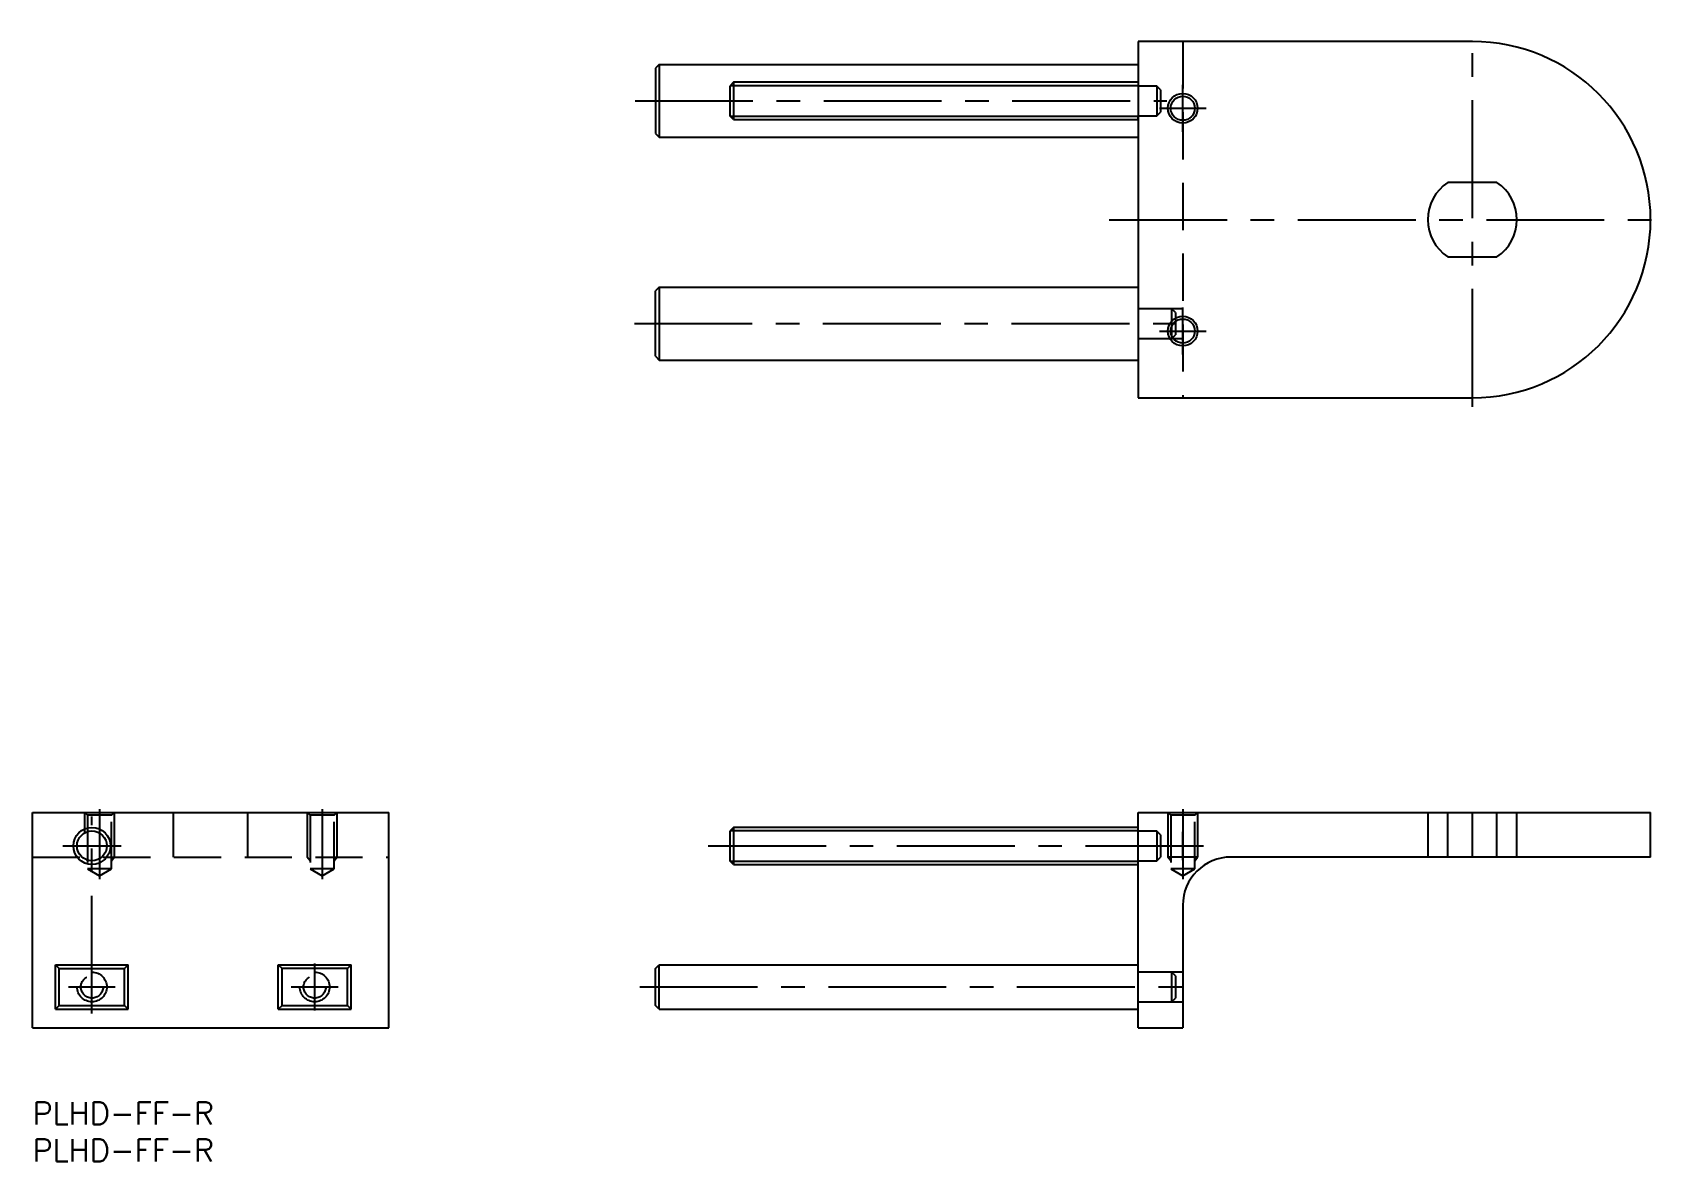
# Model space of a CAD drawing. Extents: x 0 to 219, y -8 to 144.
import ezdxf

# ---------------------------------------------------------------- set-up
doc = ezdxf.new("R2010")
doc.units = 0
doc.header["$LTSCALE"] = 0.5
doc.linetypes.add('CENTER', pattern=[50.8, 31.75, -6.35, 6.35, -6.35])
doc.linetypes.add('DASHED', pattern=[19.05, 12.7, -6.35])
for name, color, linetype in [('MSM_CENTER', 1, 'CENTER'), ('MSM_CONTINUOUS', 7, 'CONTINUOUS'), ('MSM_DASHED', 4, 'DASHED'), ('MSM_NARROW', 5, 'CONTINUOUS'), ('MSM_PART_NUMBER', 7, 'CONTINUOUS')]:
    doc.layers.add(name, color=color, linetype=linetype)
doc.styles.get("Standard").update_dxf_attribs({"font": 'txt.shx', "height": 3, "bigfont": 'bigfont.shx'})

msp = doc.modelspace()

# ---------------------------------------------------------------- linework, layer by layer
at = {"layer": 'MSM_CENTER'}
for p, q in [((193.91, 93.64), (193.91, 144.04)), ((154.91, 130.69), (154.91, 136.99)), ((81.15, 134.84), (152.76, 134.84)), ((151.76, 133.84), (158.06, 133.84)), ((145, 118.84), (219.11, 118.84)), ((154.91, 100.69), (154.91, 106.99)), ((81.05, 104.84), (155.21, 104.84)), ((151.76, 103.84), (158.06, 103.84)), ((8, 11.91), (8, 38.44)), ((9, 39.43), (9, 30.04)), ((39, 39.43), (39, 30.04)), ((154.91, 39.43), (154.91, 30.04)), ((193.91, 33), (193.91, 39)), ((4.06, 34.5), (11.94, 34.5)), ((91.01, 34.5), (158.22, 34.5)), ((38, 12.35), (38, 18.65)), ((4.85, 15.5), (11.15, 15.5)), ((34.85, 15.5), (41.15, 15.5)), ((81.78, 15.5), (157.22, 15.5))]:
    msp.add_line(p, q, dxfattribs=at)
at = {"layer": 'MSM_CONTINUOUS'}
for p, q in [((148.91, 142.84), (148.91, 94.84)), ((193.91, 142.84), (148.91, 142.84)), ((84.41, 139.74), (83.91, 139.24)), ((83.91, 139.24), (83.91, 130.44)), ((84.41, 139.74), (148.91, 139.74)), ((84.41, 139.74), (84.41, 129.94)), ((94.41, 137.34), (93.91, 136.84)), ((93.91, 136.84), (93.91, 132.84)), ((148.91, 137.34), (94.41, 137.34)), ((94.41, 137.34), (94.41, 132.34)), ((94.41, 132.34), (93.91, 132.84)), ((94.41, 132.34), (148.91, 132.34)), ((83.91, 130.44), (84.41, 129.94)), ((84.41, 129.94), (148.91, 129.94)), ((197.22, 123.84), (190.59, 123.84)), ((190.59, 113.84), (197.22, 113.84)), ((84.41, 109.74), (83.91, 109.24)), ((84.41, 109.74), (148.91, 109.74)), ((84.41, 109.74), (84.41, 99.94)), ((83.91, 100.44), (83.91, 109.24)), ((83.91, 100.44), (84.41, 99.94)), ((84.41, 99.94), (148.91, 99.94)), ((148.91, 94.84), (193.91, 94.84)), ((0, 39), (48, 39)), ((0, 10), (0, 39)), ((48, 10), (48, 39)), ((148.91, 39), (217.91, 39)), ((148.91, 10), (148.91, 39)), ((217.91, 33), (217.91, 39)), ((94.41, 37), (93.91, 36.5)), ((93.91, 36.5), (93.91, 32.5)), ((148.91, 37), (94.41, 37)), ((94.41, 37), (94.41, 32)), ((217.91, 33), (161.41, 33)), ((94.41, 32), (93.91, 32.5)), ((94.41, 32), (148.91, 32)), ((154.91, 26.5), (154.91, 10)), ((3.1, 12.5), (3.1, 18.5)), ((3.1, 18.5), (12.9, 18.5)), ((3.1, 18.5), (3.6, 18)), ((3.6, 18), (12.4, 18)), ((3.6, 13), (3.6, 18)), ((12.4, 18), (12.9, 18.5)), ((12.4, 13), (12.4, 18)), ((12.9, 12.5), (12.9, 18.5)), ((33.1, 18.5), (42.9, 18.5)), ((33.1, 12.5), (33.1, 18.5)), ((33.1, 18.5), (33.6, 18)), ((42.4, 18), (33.6, 18)), ((33.6, 13), (33.6, 18)), ((42.4, 18), (42.9, 18.5)), ((42.4, 13), (42.4, 18)), ((42.9, 12.5), (42.9, 18.5)), ((83.91, 18), (84.41, 18.5)), ((83.91, 13), (83.91, 18)), ((84.41, 18.5), (148.91, 18.5)), ((84.41, 12.5), (84.41, 18.5)), ((3.6, 13), (3.1, 12.5)), ((3.1, 12.5), (12.9, 12.5)), ((3.6, 13), (12.4, 13)), ((12.9, 12.5), (12.4, 13)), ((33.6, 13), (33.1, 12.5)), ((33.1, 12.5), (42.9, 12.5)), ((33.6, 13), (42.4, 13)), ((42.9, 12.5), (42.4, 13)), ((84.41, 12.5), (83.91, 13)), ((84.41, 12.5), (148.91, 12.5)), ((0, 10), (48, 10)), ((148.91, 10), (154.91, 10))]:
    msp.add_line(p, q, dxfattribs=at)
for centre, radius in [((154.91, 133.84), 1.62), ((154.91, 103.84), 1.62), ((8, 34.5), 2.5)]:
    msp.add_circle(centre, radius, dxfattribs=at)
for centre, radius, start, end in [((193.91, 118.84), 24, 270, 90), ((193.91, 118.84), 6, 123.5573, 236.4427), ((193.91, 118.84), 6, 303.5573, 56.4427), ((161.41, 26.5), 6.5, 90, 180)]:
    msp.add_arc(centre, radius, start, end, dxfattribs=at)
at = {"layer": 'MSM_DASHED'}
for p, q in [((154.91, 142.84), (154.91, 94.84)), ((151.41, 136.84), (148.91, 136.84)), ((151.41, 136.84), (151.41, 132.84)), ((151.91, 136.34), (151.41, 136.84)), ((151.91, 136.34), (151.91, 133.34)), ((148.91, 132.84), (151.41, 132.84)), ((151.41, 132.84), (151.91, 133.34)), ((154.91, 106.84), (148.91, 106.84)), ((153.91, 106.34), (153.41, 106.84)), ((153.41, 106.84), (153.41, 102.84)), ((153.91, 106.34), (153.91, 103.34)), ((153.41, 102.84), (153.91, 103.34)), ((148.91, 102.84), (154.91, 102.84)), ((7, 39), (7.38, 38.62)), ((7, 39), (7, 36.23)), ((7.38, 38.62), (7.38, 31.4)), ((10.62, 38.62), (7.38, 38.62)), ((10.62, 38.62), (11, 39)), ((10.62, 31.4), (10.62, 38.62)), ((11, 39), (11, 33)), ((19, 33), (19, 39)), ((29, 33), (29, 39)), ((37, 39), (37.38, 38.62)), ((37, 39), (37, 33)), ((37.38, 38.62), (37.38, 31.4)), ((40.62, 38.62), (37.38, 38.62)), ((40.62, 38.62), (41, 39)), ((40.62, 31.4), (40.62, 38.62)), ((41, 39), (41, 33)), ((152.91, 39), (153.29, 38.62)), ((152.91, 39), (152.91, 33)), ((153.29, 38.62), (153.29, 31.4)), ((156.53, 38.62), (153.29, 38.62)), ((156.53, 38.62), (156.91, 39)), ((156.53, 31.4), (156.53, 38.62)), ((156.91, 39), (156.91, 33)), ((187.91, 39), (187.91, 33)), ((190.59, 33), (190.59, 39)), ((197.22, 33), (197.22, 39)), ((199.91, 33), (199.91, 39)), ((151.41, 36.5), (148.91, 36.5)), ((151.91, 36), (151.41, 36.5)), ((151.41, 36.5), (151.41, 32.5)), ((151.91, 36), (151.91, 33)), ((154.91, 32.6), (154.91, 36.4)), ((0, 33), (48, 33)), ((10.62, 32.5), (11, 33)), ((37.38, 32.5), (37, 33)), ((40.62, 32.5), (41, 33)), ((151.41, 32.5), (151.91, 33)), ((153.29, 32.5), (152.91, 33)), ((156.91, 33), (152.91, 33)), ((156.53, 32.5), (156.91, 33)), ((7.38, 31.4), (9, 30.46)), ((10.62, 31.4), (7.38, 31.4)), ((9, 30.46), (10.62, 31.4)), ((37.38, 31.4), (39, 30.46)), ((40.62, 31.4), (37.38, 31.4)), ((39, 30.46), (40.62, 31.4)), ((148.91, 32.5), (151.41, 32.5)), ((153.29, 31.4), (154.91, 30.46)), ((156.53, 31.4), (153.29, 31.4)), ((154.91, 30.46), (156.53, 31.4)), ((154.91, 17.5), (148.91, 17.5)), ((153.91, 17), (153.41, 17.5)), ((153.41, 17.5), (153.41, 13.5)), ((153.91, 17), (153.91, 14)), ((148.91, 13.5), (154.91, 13.5)), ((153.41, 13.5), (153.91, 14))]:
    msp.add_line(p, q, dxfattribs=at)
for centre, radius in [((8, 15.5), 2), ((8, 15.5), 1.5), ((38, 15.5), 2), ((38, 15.5), 1.5)]:
    msp.add_circle(centre, radius, dxfattribs=at)
at = {"layer": 'MSM_NARROW'}
for p, q in [((93.97, 136.91), (148.91, 136.91)), ((93.97, 132.78), (148.91, 132.78)), ((148.91, 132.34), (148.91, 132.83)), ((93.97, 36.57), (148.91, 36.57)), ((7.38, 32.5), (7.28, 32.64)), ((93.97, 32.43), (148.91, 32.43))]:
    msp.add_line(p, q, dxfattribs=at)
for centre, radius in [((154.91, 133.84), 2), ((154.91, 103.84), 2), ((8, 34.5), 2.01)]:
    msp.add_circle(centre, radius, dxfattribs=at)

# ---------------------------------------------------------------- texts
at = {"layer": 'MSM_PART_NUMBER'}
for p in [(0, -3), (0, -8)]:
    msp.add_text('PLHD-FF-R', height=3, dxfattribs=at).set_placement(p)

doc.saveas('drawing.dxf')
